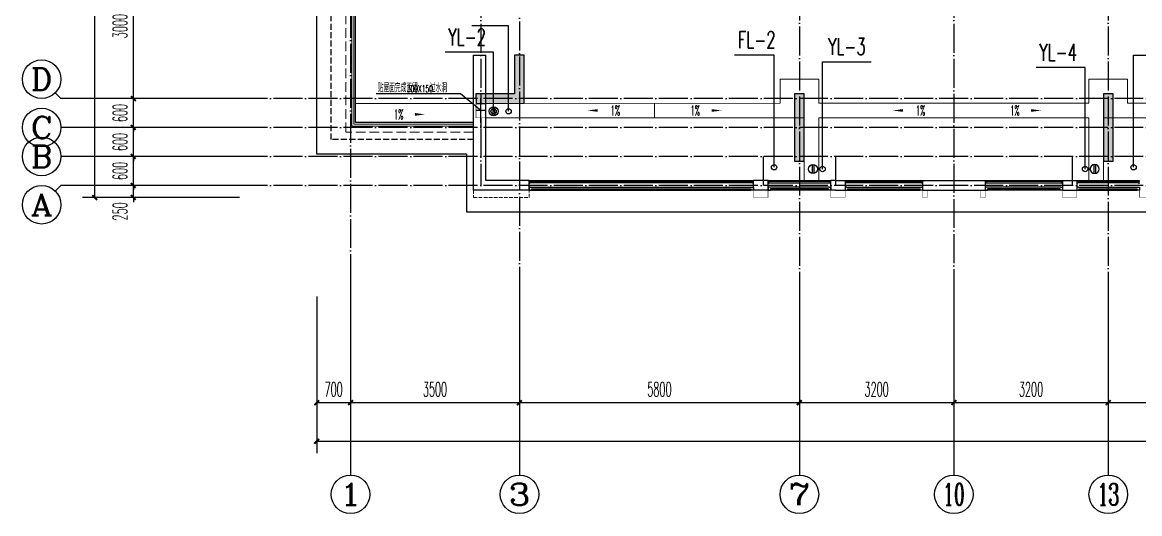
# Model space of a CAD drawing. Extents: x 27938 to 1507990, y 110129 to 923079.
# Drawn here: x 998782 to 1021932, y 279815 to 289993 of the extents above; entities that cross this region are included whole.
import ezdxf
from ezdxf.enums import TextEntityAlignment as Align

# ---------------------------------------------------------------- set-up
doc = ezdxf.new("R2010")
doc.units = 0
doc.header["$LTSCALE"] = 1000
doc.header["$MEASUREMENT"] = 0
for name, pattern in [('#P_--_20B1_001_t3$0$DASH', [0.35, 0.25, -0.1]), ('__DASH', [0.35, 0.25, -0.1]), ('DASH', [0.35, 0.25, -0.1]), ('DOTE', [2.42, 2, -0.2, 0.02, -0.2])]:
    doc.linetypes.add(name, pattern=pattern)
for name, color, linetype in [('3-栏杆1', 135, 'Continuous'), ('AXIS', 3, 'Continuous'), ('AXIS_TEXT', 7, 'Continuous'), ('COLUMN', 9, 'Continuous'), ('DIM_LEAD', 3, 'Continuous'), ('DIM_废水', 31, 'Continuous'), ('DIM_雨水', 4, 'Continuous'), ('DOTE', 1, 'Continuous'), ('EQUIP_雨水斗', 7, 'Continuous'), ('PIPE-雨水', 4, 'TG_Y'), ('PUB_HATCH', 8, 'Continuous'), ('ROOF', 4, 'Continuous'), ('S-COLU-LINE1', 6, 'Continuous'), ('VPIPE-废水', 31, 'Continuous'), ('VPIPE-雨水', 4, 'Y'), ('WALL', 9, 'Continuous'), ('机电标识类', 1, 'Continuous'), ('污水', 3, 'Continuous'), ('看线', 251, 'Continuous'), ('铝合金', 144, 'Continuous')]:
    doc.layers.add(name, color=color, linetype=linetype)
for name, color, linetype, lineweight in [('平面-排水沟', 86, 'Continuous', 15), ('平面-栏杆', 135, 'Continuous', 15), ('平面-看线', 45, 'Continuous', 15)]:
    doc.layers.add(name, color=color, linetype=linetype, lineweight=lineweight)
doc.styles.add('_TCH_AXIS', font='COMPLEX', dxfattribs={"bigfont": 'GBCBIG'})
doc.styles.add('_TCH_DIM', font='SIMPLEX.shx', dxfattribs={"width": 0.7, "bigfont": 'GBCBIG.shx'})
doc.styles.add('_TCH_DIM_T3', font='SIMPLEX.shx', dxfattribs={"width": 0.494118, "bigfont": 'GBCBIG.shx'})
doc.styles.add('_TWT_SERIAL', font='SIMPLEX', dxfattribs={"width": 0.8, "height": 3.5, "bigfont": 'HZTXT'})
doc.styles.add('COMPLEX', font='COMPLEX')
doc.styles.get("Standard").update_dxf_attribs({"font": 'gbenor.shx', "bigfont": 'gbcbig.shx'})
doc.styles.add('TG_LINETYPE', font='SIMPLEX', dxfattribs={"width": 0.8, "height": 3, "bigfont": 'HZTXT'})
doc.linetypes.add('TG_Y', pattern='A,2,-0.229,["Y",TG_LINETYPE,S=0.1,R=0,X=-0.229,Y=-0.15],0', length=2.229)
doc.linetypes.add('Y', pattern='A,3,-0.2,["Y",Standard,S=0.25,R=0,X=-0.1,Y=-0.115],-0.2', length=3.4)
doc.dimstyles.new('_TCH_ARCH&&100', dxfattribs={"dimtxt": 297.5, "dimasz": 100, "dimexe": 250, "dimexo": 300, "dimgap": 126.25, "dimtad": 1, "dimdec": 0, "dimzin": 0, "dimdsep": 46, "dimtxsty": '_TCH_DIM_T3', "dimblk": 'ARCHTICK', "dimcen": 0.09, "dimclrt": 4, "dimazin": 2, "dimtfac": 1, "dimtdec": 0, "dimtix": 1, "dimtmove": 2, "dimatfit": 3, "dimfxl": 100, "dimtolj": 1, "dimtzin": 0, "dimarcsym": 0})

# ---------------------------------------------------------------- blocks, each defined once
blk = doc.blocks.new('GDGDGDSDA')
at = {"layer": 'DOTE', "color": 0, "linetype": 'DOTE', "ltscale": 0.3}
for p, q in [((419335, 376108), (419335, 359558)), ((428635, 370658), (428635, 359558)), ((435035, 370658), (435035, 359558)), ((422835, 367858), (422835, 359558)), ((431835, 366358), (431835, 359558)), ((471335, 363358), (417335, 363358)), ((422035, 363358), (422035, 362758)), ((471335, 362758), (417335, 362758)), ((471335, 362158), (417335, 362158)), ((427885, 362158), (427885, 361558)), ((429385, 362158), (429385, 361558)), ((434285, 362158), (434285, 361558)), ((471335, 361558), (417335, 361558))]:
    blk.add_line(p, q, dxfattribs=at)
blk = doc.blocks.new('GDGDGDGRGD')
at = {"linetype": '__DASH', "ltscale": 0.1}
blk.add_wipeout([(428917, 296115), (428717, 296115), (428717, 295815), (428917, 295815)], dxfattribs=at).dxf.layer = '污水'
at = {"layer": '机电标识类', "color": 250, "linetype": 'DASH', "ltscale": 400}
for p, q in [((428817, 295715), (428817, 296215)), ((428917, 295965), (428717, 295965))]:
    blk.add_line(p, q, dxfattribs=at)
at = {"layer": '污水', "linetype": '__DASH', "ltscale": 0.1, "const_width": 10}
blk.add_lwpolyline([(428917, 296115), (428717, 296115), (428717, 295815), (428917, 295815)], close=True, dxfattribs=at)
blk = doc.blocks.new('FGSDFHGFDADW')
at = {"layer": 'PUB_HATCH'}
for points in [[(539317, 288316), (539316, 289315), (539116, 289315), (539116, 288515), (538316, 288515), (538317, 288315)], [(544917, 287115), (545117, 287115), (545117, 288515), (544917, 288515)], [(551317, 287115), (551517, 287115), (551517, 288515), (551317, 288515)]]:
    blk.add_hatch(color=256, dxfattribs=at).paths.add_polyline_path(points)
at = {"layer": 'COLUMN', "color": 6}
for p, q in [((545117, 288515), (544917, 288515)), ((544917, 288515), (544917, 287115)), ((545117, 287115), (545117, 288515)), ((551517, 288515), (551317, 288515)), ((551317, 288515), (551317, 287115)), ((551517, 287115), (551517, 288515)), ((544917, 287115), (545117, 287115)), ((551317, 287115), (551517, 287115))]:
    blk.add_line(p, q, dxfattribs=at)
at = {"layer": 'S-COLU-LINE1'}
for p, q in [((539316, 289315), (539116, 289315)), ((539116, 289315), (539116, 288515)), ((539317, 288316), (539316, 289315)), ((539116, 288515), (538316, 288515)), ((538316, 288515), (538317, 288315)), ((538317, 288315), (539317, 288316))]:
    blk.add_line(p, q, dxfattribs=at)
blk = doc.blocks.new('_ArchTick')
at = {"color": 0, "linetype": 'ByBlock', "const_width": 0.4}
blk.add_lwpolyline([(-0.5, -0.5), (0.5, 0.5)], dxfattribs=at)
blk = doc.blocks.new('*D648')
at = {"layer": 'AXIS', "color": 0, "lineweight": -2}
for p, q in [((1003282, 286615), (1000832, 286615)), ((1001082, 286615), (1001082, 286715)), ((1001082, 286365), (1001082, 286615)), ((1003282, 286365), (1000832, 286365)), ((1001082, 286365), (1001082, 286265))]:
    blk.add_line(p, q, dxfattribs=at)
at = {"layer": 'Defpoints', "color": 0}
for p in [(1001082, 286615), (1003582, 286615), (1003582, 286365)]:
    blk.add_point(p, dxfattribs=at)
at = {"layer": 'AXIS', "color": 0, "lineweight": -2, "xscale": 100, "yscale": 100, "zscale": 100}
for p, rotation in [((1001082, 286615), 270), ((1001082, 286365), 90)]:
    blk.add_blockref('_ArchTick', p, dxfattribs=dict(at, rotation=rotation))
at = {"layer": 'AXIS', "color": 4, "insert": (1000807, 286076), "char_height": 297.5, "attachment_point": 5, "rotation": 90, "style": '_TCH_DIM_T3'}
blk.add_mtext('\\A1;250', dxfattribs=at)
blk = doc.blocks.new('*D649')
at = {"layer": 'AXIS', "color": 0, "lineweight": -2}
for p, q in [((1001082, 287215), (1001082, 287315)), ((1003282, 287215), (1000832, 287215)), ((1001082, 286615), (1001082, 287215)), ((1003282, 286615), (1000832, 286615)), ((1001082, 286615), (1001082, 286515))]:
    blk.add_line(p, q, dxfattribs=at)
at = {"layer": 'Defpoints', "color": 0}
for p in [(1001082, 287215), (1003582, 287215), (1003582, 286615)]:
    blk.add_point(p, dxfattribs=at)
at = {"layer": 'AXIS', "color": 0, "lineweight": -2, "xscale": 100, "yscale": 100, "zscale": 100}
for p, rotation in [((1001082, 287215), 270), ((1001082, 286615), 90)]:
    blk.add_blockref('_ArchTick', p, dxfattribs=dict(at, rotation=rotation))
at = {"layer": 'AXIS', "color": 4, "insert": (1000807, 286915), "char_height": 297.5, "attachment_point": 5, "rotation": 90, "style": '_TCH_DIM_T3'}
blk.add_mtext('\\A1;600', dxfattribs=at)
blk = doc.blocks.new('*D650')
at = {"layer": 'AXIS', "color": 0, "lineweight": -2}
for p, q in [((1003282, 287815), (1000832, 287815)), ((1001082, 287815), (1001082, 287915)), ((1001082, 287215), (1001082, 287815)), ((1003282, 287215), (1000832, 287215)), ((1001082, 287215), (1001082, 287115))]:
    blk.add_line(p, q, dxfattribs=at)
at = {"layer": 'Defpoints', "color": 0}
for p in [(1001082, 287815), (1003582, 287815), (1003582, 287215)]:
    blk.add_point(p, dxfattribs=at)
at = {"layer": 'AXIS', "color": 0, "lineweight": -2, "xscale": 100, "yscale": 100, "zscale": 100}
for p, rotation in [((1001082, 287815), 270), ((1001082, 287215), 90)]:
    blk.add_blockref('_ArchTick', p, dxfattribs=dict(at, rotation=rotation))
at = {"layer": 'AXIS', "color": 4, "insert": (1000807, 287515), "char_height": 297.5, "attachment_point": 5, "rotation": 90, "style": '_TCH_DIM_T3'}
blk.add_mtext('\\A1;600', dxfattribs=at)
blk = doc.blocks.new('*D651')
at = {"layer": 'AXIS', "color": 0, "lineweight": -2}
for p, q in [((1001082, 288415), (1001082, 288515)), ((1003282, 288415), (1000832, 288415)), ((1001082, 287815), (1001082, 288415)), ((1003282, 287815), (1000832, 287815)), ((1001082, 287815), (1001082, 287715))]:
    blk.add_line(p, q, dxfattribs=at)
at = {"layer": 'Defpoints', "color": 0}
for p in [(1001082, 288415), (1003582, 288415), (1003582, 287815)]:
    blk.add_point(p, dxfattribs=at)
at = {"layer": 'AXIS', "color": 0, "lineweight": -2, "xscale": 100, "yscale": 100, "zscale": 100}
for p, rotation in [((1001082, 288415), 270), ((1001082, 287815), 90)]:
    blk.add_blockref('_ArchTick', p, dxfattribs=dict(at, rotation=rotation))
at = {"layer": 'AXIS', "color": 4, "insert": (1000807, 288115), "char_height": 297.5, "attachment_point": 5, "rotation": 90, "style": '_TCH_DIM_T3'}
blk.add_mtext('\\A1;600', dxfattribs=at)
blk = doc.blocks.new('*D652')
at = {"layer": 'AXIS', "color": 0, "lineweight": -2}
for p, q in [((1003282, 291415), (1000832, 291415)), ((1001082, 288415), (1001082, 291415)), ((1003282, 288415), (1000832, 288415))]:
    blk.add_line(p, q, dxfattribs=at)
at = {"layer": 'Defpoints', "color": 0}
for p in [(1001082, 291415), (1003582, 291415), (1003582, 288415)]:
    blk.add_point(p, dxfattribs=at)
at = {"layer": 'AXIS', "color": 0, "lineweight": -2, "xscale": 100, "yscale": 100, "zscale": 100}
for p, rotation in [((1001082, 291415), 90), ((1001082, 288415), 270)]:
    blk.add_blockref('_ArchTick', p, dxfattribs=dict(at, rotation=rotation))
at = {"layer": 'AXIS', "color": 4, "insert": (1000807, 289915), "char_height": 297.5, "attachment_point": 5, "rotation": 90, "style": '_TCH_DIM_T3'}
blk.add_mtext('\\A1;3000', dxfattribs=at)
blk = doc.blocks.new('*D661')
at = {"layer": 'AXIS', "color": 0, "lineweight": -2}
for p, q in [((1003282, 299265), (1000032, 299265)), ((1000282, 286365), (1000282, 299265)), ((1003282, 286365), (1000032, 286365))]:
    blk.add_line(p, q, dxfattribs=at)
at = {"layer": 'Defpoints', "color": 0}
for p in [(1000282, 299265), (1003582, 299265), (1003582, 286365)]:
    blk.add_point(p, dxfattribs=at)
at = {"layer": 'AXIS', "color": 0, "lineweight": -2, "xscale": 100, "yscale": 100, "zscale": 100}
for p, rotation in [((1000282, 299265), 90), ((1000282, 286365), 270)]:
    blk.add_blockref('_ArchTick', p, dxfattribs=dict(at, rotation=rotation))
at = {"layer": 'AXIS', "color": 4, "insert": (1000007, 292815), "char_height": 297.5, "attachment_point": 5, "rotation": 90, "style": '_TCH_DIM_T3'}
blk.add_mtext('\\A1;12900', dxfattribs=at)
blk = doc.blocks.new('*D687')
at = {"layer": 'AXIS', "color": 0, "lineweight": -2}
for p, q in [((1004882, 284315), (1004882, 281865)), ((1005582, 284315), (1005582, 281865)), ((1004882, 282115), (1005582, 282115))]:
    blk.add_line(p, q, dxfattribs=at)
at = {"layer": 'Defpoints', "color": 0}
for p in [(1004882, 284615), (1005582, 284615), (1005582, 282115)]:
    blk.add_point(p, dxfattribs=at)
at = {"layer": 'AXIS', "color": 0, "lineweight": -2, "xscale": 100, "yscale": 100, "zscale": 100, "rotation": 180}
blk.add_blockref('_ArchTick', (1004882, 282115), dxfattribs=at)
at = {"layer": 'AXIS', "color": 0, "lineweight": -2, "xscale": 100, "yscale": 100, "zscale": 100}
blk.add_blockref('_ArchTick', (1005582, 282115), dxfattribs=at)
at = {"layer": 'AXIS', "color": 4, "insert": (1005232, 282390), "char_height": 297.5, "attachment_point": 5, "style": '_TCH_DIM_T3'}
blk.add_mtext('\\A1;700', dxfattribs=at)
blk = doc.blocks.new('*D688')
at = {"layer": 'AXIS', "color": 0, "lineweight": -2}
for p, q in [((1005582, 284315), (1005582, 281865)), ((1009082, 284315), (1009082, 281865)), ((1005582, 282115), (1009082, 282115))]:
    blk.add_line(p, q, dxfattribs=at)
at = {"layer": 'Defpoints', "color": 0}
for p in [(1005582, 284615), (1009082, 284615), (1009082, 282115)]:
    blk.add_point(p, dxfattribs=at)
at = {"layer": 'AXIS', "color": 0, "lineweight": -2, "xscale": 100, "yscale": 100, "zscale": 100, "rotation": 180}
blk.add_blockref('_ArchTick', (1005582, 282115), dxfattribs=at)
at = {"layer": 'AXIS', "color": 0, "lineweight": -2, "xscale": 100, "yscale": 100, "zscale": 100}
blk.add_blockref('_ArchTick', (1009082, 282115), dxfattribs=at)
at = {"layer": 'AXIS', "color": 4, "insert": (1007332, 282390), "char_height": 297.5, "attachment_point": 5, "style": '_TCH_DIM_T3'}
blk.add_mtext('\\A1;3500', dxfattribs=at)
blk = doc.blocks.new('*D689')
at = {"layer": 'AXIS', "color": 0, "lineweight": -2}
for p, q in [((1009082, 284315), (1009082, 281865)), ((1014882, 284315), (1014882, 281865)), ((1009082, 282115), (1014882, 282115))]:
    blk.add_line(p, q, dxfattribs=at)
at = {"layer": 'Defpoints', "color": 0}
for p in [(1009082, 284615), (1014882, 284615), (1014882, 282115)]:
    blk.add_point(p, dxfattribs=at)
at = {"layer": 'AXIS', "color": 0, "lineweight": -2, "xscale": 100, "yscale": 100, "zscale": 100, "rotation": 180}
blk.add_blockref('_ArchTick', (1009082, 282115), dxfattribs=at)
at = {"layer": 'AXIS', "color": 0, "lineweight": -2, "xscale": 100, "yscale": 100, "zscale": 100}
blk.add_blockref('_ArchTick', (1014882, 282115), dxfattribs=at)
at = {"layer": 'AXIS', "color": 4, "insert": (1011982, 282390), "char_height": 297.5, "attachment_point": 5, "style": '_TCH_DIM_T3'}
blk.add_mtext('\\A1;5800', dxfattribs=at)
blk = doc.blocks.new('*D690')
at = {"layer": 'AXIS', "color": 0, "lineweight": -2}
for p, q in [((1014882, 284315), (1014882, 281865)), ((1018082, 284315), (1018082, 281865)), ((1014882, 282115), (1018082, 282115))]:
    blk.add_line(p, q, dxfattribs=at)
at = {"layer": 'Defpoints', "color": 0}
for p in [(1014882, 284615), (1018082, 284615), (1018082, 282115)]:
    blk.add_point(p, dxfattribs=at)
at = {"layer": 'AXIS', "color": 0, "lineweight": -2, "xscale": 100, "yscale": 100, "zscale": 100, "rotation": 180}
blk.add_blockref('_ArchTick', (1014882, 282115), dxfattribs=at)
at = {"layer": 'AXIS', "color": 0, "lineweight": -2, "xscale": 100, "yscale": 100, "zscale": 100}
blk.add_blockref('_ArchTick', (1018082, 282115), dxfattribs=at)
at = {"layer": 'AXIS', "color": 4, "insert": (1016482, 282390), "char_height": 297.5, "attachment_point": 5, "style": '_TCH_DIM_T3'}
blk.add_mtext('\\A1;3200', dxfattribs=at)
blk = doc.blocks.new('*D691')
at = {"layer": 'AXIS', "color": 0, "lineweight": -2}
for p, q in [((1018082, 284315), (1018082, 281865)), ((1021282, 284315), (1021282, 281865)), ((1018082, 282115), (1021282, 282115))]:
    blk.add_line(p, q, dxfattribs=at)
at = {"layer": 'Defpoints', "color": 0}
for p in [(1018082, 284615), (1021282, 284615), (1021282, 282115)]:
    blk.add_point(p, dxfattribs=at)
at = {"layer": 'AXIS', "color": 0, "lineweight": -2, "xscale": 100, "yscale": 100, "zscale": 100, "rotation": 180}
blk.add_blockref('_ArchTick', (1018082, 282115), dxfattribs=at)
at = {"layer": 'AXIS', "color": 0, "lineweight": -2, "xscale": 100, "yscale": 100, "zscale": 100}
blk.add_blockref('_ArchTick', (1021282, 282115), dxfattribs=at)
at = {"layer": 'AXIS', "color": 4, "insert": (1019682, 282390), "char_height": 297.5, "attachment_point": 5, "style": '_TCH_DIM_T3'}
blk.add_mtext('\\A1;3200', dxfattribs=at)
blk = doc.blocks.new('*D692')
at = {"layer": 'AXIS', "color": 0, "lineweight": -2}
for p, q in [((1021282, 284315), (1021282, 281865)), ((1027082, 284315), (1027082, 281865)), ((1021282, 282115), (1027082, 282115))]:
    blk.add_line(p, q, dxfattribs=at)
at = {"layer": 'Defpoints', "color": 0}
for p in [(1021282, 284615), (1027082, 284615), (1027082, 282115)]:
    blk.add_point(p, dxfattribs=at)
at = {"layer": 'AXIS', "color": 0, "lineweight": -2, "xscale": 100, "yscale": 100, "zscale": 100, "rotation": 180}
blk.add_blockref('_ArchTick', (1021282, 282115), dxfattribs=at)
at = {"layer": 'AXIS', "color": 0, "lineweight": -2, "xscale": 100, "yscale": 100, "zscale": 100}
blk.add_blockref('_ArchTick', (1027082, 282115), dxfattribs=at)
at = {"layer": 'AXIS', "color": 4, "insert": (1024182, 282390), "char_height": 297.5, "attachment_point": 5, "style": '_TCH_DIM_T3'}
blk.add_mtext('\\A1;5800', dxfattribs=at)
blk = doc.blocks.new('*D694')
at = {"layer": 'AXIS', "color": 0, "lineweight": -2}
for p, q in [((1004882, 284315), (1004882, 281065)), ((1056282, 284315), (1056282, 281065)), ((1004882, 281315), (1056282, 281315))]:
    blk.add_line(p, q, dxfattribs=at)
at = {"layer": 'Defpoints', "color": 0}
for p in [(1004882, 284615), (1056282, 284615), (1056282, 281315)]:
    blk.add_point(p, dxfattribs=at)
at = {"layer": 'AXIS', "color": 0, "lineweight": -2, "xscale": 100, "yscale": 100, "zscale": 100, "rotation": 180}
blk.add_blockref('_ArchTick', (1004882, 281315), dxfattribs=at)
at = {"layer": 'AXIS', "color": 0, "lineweight": -2, "xscale": 100, "yscale": 100, "zscale": 100}
blk.add_blockref('_ArchTick', (1056282, 281315), dxfattribs=at)
at = {"layer": 'AXIS', "color": 4, "insert": (1030582, 281590), "char_height": 297.5, "attachment_point": 5, "style": '_TCH_DIM_T3'}
blk.add_mtext('\\A1;51400', dxfattribs=at)
blk = doc.blocks.new('_AXISO')
blk.add_circle((0, 0), 0.5)
at = {"layer": 'AXIS_TEXT', "style": 'COMPLEX', "width": 1.041667}
blk.add_attdef('A', text='', height=0.56, dxfattribs=at).set_placement((-0.25, -0.28), (0.25, -0.28), align=Align.FIT)
blk = doc.blocks.new('$TwtSys$00000139')
at = {"color": 7}
for p, q in [((-19, 92, 0), (-19, -92, 0)), ((19, 92, 0), (19, -92, 0))]:
    blk.add_line(p, q, dxfattribs=at)
blk.add_circle((0, 0, 0), 93.8)
blk = doc.blocks.new('A$C2D7A3E2F')
at = {"layer": '平面-排水沟', "color": 8}
blk.add_line((12500, 1700), (12500, 1400), dxfattribs=at)
for points in [[(11642, 1552, 0, 0, 0), (11235, 1552, 0, 56, 0), (11445, 1552, 0, 0, 0)], [(13904, 1552, 0, 0, 0), (14312, 1552, 0, 56, 0), (14102, 1552, 0, 0, 0)]]:
    blk.add_lwpolyline(points, format="xyseb", dxfattribs=at)
for points in [[(15300, 1400), (15300, 100)], [(15600, 500), (15600, 100)]]:
    blk.add_lwpolyline(points, dxfattribs=at)
at = {"layer": '平面-排水沟', "color": 7, "style": '_TCH_DIM', "width": 0.494118}
for p in [(11713, 1448), (13667, 1448)]:
    blk.add_text('1%', height=208.2, rotation=360, dxfattribs=at).set_placement(p)

msp = doc.modelspace()

# ---------------------------------------------------------------- linework, layer by layer
at = {"color": 8, "const_width": 8}
for points in [[(1013932.2, 286515.4), (1013932.2, 286365.4), (1014232.2, 286365.4), (1014232.2, 286515.4)], [(1015532.2, 286515.4), (1015532.2, 286365.4), (1015832.2, 286365.4), (1015832.2, 286515.4)], [(1017432.2, 286515.4), (1017432.2, 286365.4), (1017532.2, 286365.4), (1017532.2, 286515.4)], [(1018732.2, 286515.4), (1018732.2, 286365.4), (1018632.2, 286365.4), (1018632.2, 286515.4)], [(1020632.2, 286515.4), (1020632.2, 286365.4), (1020332.2, 286365.4), (1020332.2, 286515.4)], [(1022232.2, 286515.4), (1022232.2, 286365.4), (1021932.2, 286365.4), (1021932.2, 286515.4)]]:
    msp.add_lwpolyline(points, dxfattribs=at)
at = {"layer": '3-栏杆1', "color": 8}
for p, q in [((1009302.5, 286697.6), (1009282.2, 286715.4)), ((1009282.2, 286715.4), (1009302.5, 286697.6)), ((1009302.5, 286668.3), (1009282.2, 286648.4)), ((1009282.2, 286648.4), (1009302.5, 286668.3)), ((1009302.5, 286697.5), (1013912, 286697.6)), ((1009302.5, 286697.6), (1009302.5, 286668.3)), ((1013912, 286668.3), (1009302.5, 286668.2)), ((1013912, 286697.6), (1013932.2, 286715.4)), ((1013932.2, 286715.4), (1013912, 286697.6)), ((1013912, 286697.6), (1013912, 286668.3)), ((1013932.2, 286648.4), (1013912, 286668.3)), ((1014232.2, 286715.4), (1014252.5, 286697.6)), ((1014232.2, 286648.4), (1014252.5, 286668.3)), ((1015512, 286697.5), (1014252.5, 286697.6)), ((1014252.5, 286697.6), (1014252.5, 286668.3)), ((1014252.5, 286668.3), (1015512, 286668.2)), ((1015512, 286697.6), (1015532.2, 286715.4)), ((1015532.2, 286715.4), (1015512, 286697.6)), ((1015512, 286697.6), (1015512, 286668.3)), ((1015512, 286668.3), (1015532.2, 286648.4)), ((1015532.2, 286648.4), (1015512, 286668.3)), ((1015852.5, 286697.6), (1015832.2, 286715.4)), ((1015832.2, 286715.4), (1015852.5, 286697.6)), ((1015852.5, 286668.3), (1015832.2, 286648.4)), ((1015832.2, 286648.4), (1015852.5, 286668.3)), ((1015852.5, 286697.5), (1017412, 286697.6)), ((1015852.5, 286697.6), (1015852.5, 286668.3)), ((1017412, 286668.3), (1015852.5, 286668.2)), ((1017412, 286697.6), (1017432.2, 286715.4)), ((1017432.2, 286715.4), (1017412, 286697.6)), ((1017412, 286697.6), (1017412, 286668.3)), ((1017432.2, 286648.4), (1017412, 286668.3)), ((1018752.5, 286697.6), (1018732.2, 286715.4)), ((1018732.2, 286715.4), (1018752.5, 286697.6)), ((1018732.2, 286648.4), (1018752.5, 286668.3)), ((1020312, 286697.5), (1018752.5, 286697.6)), ((1018752.5, 286697.6), (1018752.5, 286668.3)), ((1018752.5, 286668.3), (1020312, 286668.2)), ((1020312, 286697.6), (1020332.2, 286715.4)), ((1020332.2, 286715.4), (1020312, 286697.6)), ((1020312, 286697.6), (1020312, 286668.3)), ((1020312, 286668.3), (1020332.2, 286648.4)), ((1020332.2, 286648.4), (1020312, 286668.3)), ((1020652.5, 286697.6), (1020632.2, 286715.4)), ((1020632.2, 286715.4), (1020652.5, 286697.6)), ((1020652.5, 286668.3), (1020632.2, 286648.4)), ((1020632.2, 286648.4), (1020652.5, 286668.3)), ((1020652.5, 286697.5), (1021912, 286697.6)), ((1020652.5, 286697.6), (1020652.5, 286668.3)), ((1021912, 286668.3), (1020652.5, 286668.2)), ((1021932.2, 286715.4), (1021912, 286697.6)), ((1021912, 286697.6), (1021912, 286668.3)), ((1021932.2, 286648.4), (1021912, 286668.3))]:
    msp.add_line(p, q, dxfattribs=at)
at = {"layer": 'AXIS', "color": 8}
for p, q in [((999465.1, 288532.5), (999582.2, 288415.4)), ((1003582.2, 288415.4), (999582.2, 288415.4)), ((1003582.2, 287815.4), (999582.2, 287815.4)), ((1003582.2, 287215.4), (999582.2, 287215.4)), ((999465.1, 286498.2), (999582.2, 286615.4)), ((1003582.2, 286615.4), (999582.2, 286615.4)), ((1005582.2, 284615.4), (1005582.2, 280615.4)), ((1009082.2, 284615.4), (1009082.2, 280615.4)), ((1014882.2, 284615.3), (1014882.2, 280615.3)), ((1018082.2, 284615.3), (1018082.2, 280615.3)), ((1021282.3, 284615.4), (1021282.3, 280615.4))]:
    msp.add_line(p, q, dxfattribs=at)
at = {"layer": 'DIM_LEAD', "color": 8}
msp.add_line((1007858.2, 288510.9), (1006112.7, 288510.9), dxfattribs=at)
at = {"layer": 'DIM_废水'}
for p, q in [((1008857.2, 289922.9), (1008097.3, 289922.9)), ((1008857.2, 288150.4), (1008857.2, 289922.9)), ((1014357.2, 289316.2), (1013540.5, 289316.2)), ((1014357.2, 286990.4), (1014357.2, 289316.2)), ((1021807.2, 286990.4), (1021807.2, 289316.2)), ((1021807.2, 289316.2), (1022795, 289316.2))]:
    msp.add_line(p, q, dxfattribs=at)
at = {"layer": 'DIM_雨水'}
for p, q in [((1008547.2, 289372.9), (1007540.3, 289372.9)), ((1008547.2, 288150.4), (1008547.2, 289372.9)), ((1015362.9, 286954.5), (1015362.9, 289177.7)), ((1015362.9, 289177.7), (1016369.8, 289177.7)), ((1020801.6, 289055.7), (1019785.1, 289055.7)), ((1020801.6, 286954.5), (1020801.6, 289055.7))]:
    msp.add_line(p, q, dxfattribs=at)
at = {"layer": 'DOTE', "color": 169, "linetype": 'DOTE', "ltscale": 0.3}
msp.add_line((1008282.2, 291415.4), (1008282.2, 286615.4), dxfattribs=at)
at = {"layer": 'PIPE-雨水', "const_width": 55}
for points in [[(1015256.6, 286954.5), (1015307.9, 286954.5)], [(1020907.9, 286954.5), (1020856.6, 286954.5)]]:
    msp.add_lwpolyline(points, dxfattribs=at)
at = {"layer": 'ROOF', "color": 8, "ltscale": 0.8}
for points in [[(1007982.3, 287265.4), (1004882.2, 287265.4), (1004882.2, 296265.4), (1006832.2, 296265.4), (1006832.2, 297265.4), (1013682.2, 297265.4)], [(1008132.2, 287915.4), (1005682.2, 287915.4), (1005682.2, 295615.4), (1007482.2, 295615.4), (1007482.2, 296615.4), (1013682.2, 296615.4)]]:
    msp.add_lwpolyline(points, dxfattribs=at)
at = {"layer": 'VPIPE-废水'}
for centre in [(1008857.2, 288150.4), (1014357.2, 286990.4), (1021807.2, 286990.4)]:
    msp.add_circle(centre, 55, dxfattribs=at)
at = {"layer": 'VPIPE-雨水'}
for centre in [(1015362.9, 286954.5), (1020801.6, 286954.5)]:
    msp.add_circle(centre, 55, dxfattribs=at)
at = {"layer": 'WALL', "color": 8}
for p, q in [((1008132.2, 289315.4), (1008382.2, 289315.4)), ((1008132.2, 286715.4), (1008132.2, 286715.4)), ((1008132.2, 286515.4), (1008132.2, 286715.4)), ((1009282.2, 286715.4), (1008382.2, 286715.4)), ((1009282.2, 286515.4), (1009282.2, 286715.4)), ((1014232.2, 286715.4), (1013932.2, 286715.4)), ((1013932.2, 286515.4), (1013932.2, 286715.4)), ((1014232.2, 286515.4), (1014232.2, 286715.4)), ((1015632.3, 286715.4), (1015532.2, 286715.4)), ((1015532.2, 286515.4), (1015532.2, 286715.4)), ((1015632.2, 286715.4), (1015832.2, 286715.4)), ((1015832.2, 286715.4), (1015832.2, 286515.4)), ((1017432.2, 286715.4), (1018732.2, 286715.4)), ((1017432.2, 286715.4), (1017432.2, 286515.4)), ((1018732.2, 286715.4), (1018732.2, 286515.4)), ((1020332.2, 286715.4), (1020632.2, 286715.4)), ((1020332.2, 286715.4), (1020332.2, 286515.4)), ((1020632.2, 286715.4), (1020632.2, 286515.4)), ((1008282.2, 286515.4), (1008132.2, 286515.4)), ((1009282.2, 286515.4), (1008282.2, 286515.4)), ((1014232.2, 286515.4), (1013932.2, 286515.4)), ((1015632.3, 286515.4), (1015532.2, 286515.4)), ((1015632.2, 286515.4), (1015832.2, 286515.4)), ((1017432.2, 286515.4), (1018732.2, 286515.4)), ((1020332.2, 286515.4), (1020632.2, 286515.4))]:
    msp.add_line(p, q, dxfattribs=at)
at = {"layer": '平面-排水沟', "color": 8}
for p, q in [((1011882.3, 288015.1), (1011882.3, 288315.1)), ((1015282.3, 288315.4), (1020882.2, 288315.4)), ((1021682.2, 288315.4), (1030582.2, 288315.5)), ((1014982.3, 288015.4), (1014982.3, 286715.4)), ((1015282.3, 288015.4), (1020882.2, 288015.5)), ((1021182.2, 288015.5), (1030581.9, 288015.5))]:
    msp.add_line(p, q, dxfattribs=at)
for points in [[(1015282.3, 288315.4), (1015282.3, 288815.4), (1014482.3, 288815.4), (1014482.3, 288315.4)], [(1021682.2, 288315.4), (1021682.2, 288815.4), (1020882.2, 288815.4), (1020882.2, 288315.4)], [(1015282.3, 286715.4), (1015282.3, 288015.4)]]:
    msp.add_lwpolyline(points, dxfattribs=at)
for points in [[(1006719.1, 288086.4, 0, 0, 0), (1007126.9, 288086.4, 0, 56, 0), (1006916.9, 288086.4, 0, 0, 0)], [(1010900.8, 288167.2, 0, 0, 0), (1010493, 288167.2, 0, 56, 0), (1010703, 288167.2, 0, 0, 0)], [(1012863.8, 288167.2, 0, 0, 0), (1013271.6, 288167.2, 0, 56, 0), (1013061.6, 288167.2, 0, 0, 0)]]:
    msp.add_lwpolyline(points, format="xyseb", dxfattribs=at)
at = {"layer": '平面-栏杆', "color": 8}
for points in [[(1008132.2, 287845.4), (1005612.2, 287845.4), (1005612.2, 295685.4), (1007412.2, 295685.4), (1007412.2, 296685.4), (1013682.2, 296685.4)], [(1008132.2, 287885.4), (1005652.2, 287885.4), (1005652.2, 295645.4), (1007452.2, 295645.4), (1007452.2, 296645.4), (1013682.2, 296645.4)]]:
    msp.add_lwpolyline(points, dxfattribs=at)
at = {"layer": '平面-看线', "color": 8}
for p, q in [((1013932.2, 286715.4), (1009282.2, 286715.4)), ((1015532.2, 286715.4), (1014232.2, 286715.4)), ((1015832.2, 286715.4), (1017432.2, 286715.4)), ((1020332.2, 286715.4), (1018732.2, 286715.4)), ((1020632.2, 286715.4), (1021932.2, 286715.4))]:
    msp.add_line(p, q, dxfattribs=at)
at = {"layer": '平面-看线', "color": 8, "linetype": 'DASH', "ltscale": 0.8}
msp.add_lwpolyline([(1008132.2, 287715.4), (1005482.2, 287715.4), (1005482.2, 295815.4), (1007282.2, 295815.4), (1007282.2, 296815.4), (1013682.2, 296815.4)], dxfattribs=at)
at = {"layer": '平面-看线', "color": 8, "linetype": 'DASH', "ltscale": 0.3}
msp.add_lwpolyline([(1008132.2, 286515.4), (1008132.2, 286365.4), (1009282.2, 286365.4), (1009282.2, 286515.4)], dxfattribs=at)
at = {"layer": '看线', "color": 8, "linetype": '#P_--_20B1_001_t3$0$DASH', "ltscale": 0.5}
msp.add_lwpolyline([(1008132.2, 287565.4), (1005182.2, 287565.4), (1005182.2, 295965.4), (1007132.2, 295965.4), (1007132.2, 296965.4), (1013682.2, 296965.4)], dxfattribs=at)
at = {"layer": '看线', "color": 8}
msp.add_lwpolyline([(1007982.3, 287265.4), (1007982.3, 286065.4), (1028182.2, 286065.4), (1028182.2, 287565.4), (1030582.2, 287565.4)], dxfattribs=at)
at = {"layer": '铝合金', "color": 8}
for points in [[(1009312.2, 286575.4), (1009282.2, 286575.4), (1009282.2, 286515.4), (1009332.2, 286515.4), (1009332.2, 286545.4)], [(1009282.2, 286545.4), (1009282.2, 286515.4), (1009332.2, 286515.4), (1009332.2, 286525.4), (1009332.2, 286525.4), (1009332.2, 286545.4)], [(1009312.2, 286575.4), (1013902.2, 286575.4)], [(1009332.2, 286545.4), (1013882.2, 286545.4)], [(1009332.2, 286515.4), (1013882.2, 286515.4)], [(1013902.2, 286575.4), (1013932.2, 286575.4), (1013932.2, 286515.4), (1013882.2, 286515.3), (1013882.2, 286545.3)], [(1013932.2, 286545.4), (1013932.2, 286515.4), (1013882.2, 286515.3), (1013882.2, 286525.3), (1013882.2, 286525.3), (1013882.2, 286545.4)], [(1014262.3, 286575.4), (1014232.3, 286575.4), (1014232.2, 286515.4), (1014282.2, 286515.3), (1014282.3, 286545.3)], [(1014232.3, 286545.4), (1014232.2, 286515.4), (1014282.2, 286515.3), (1014282.2, 286525.3), (1014282.2, 286525.3), (1014282.3, 286545.4)], [(1015502.3, 286575.4), (1014262.3, 286575.4)], [(1015482.2, 286515.4), (1014282.2, 286515.4)], [(1015482.3, 286545.4), (1014282.3, 286545.4)], [(1015502.3, 286575.4), (1015532.3, 286575.4), (1015532.2, 286515.4), (1015482.2, 286515.4), (1015482.3, 286545.4)], [(1015532.3, 286545.4), (1015532.2, 286515.4), (1015482.2, 286515.4), (1015482.2, 286525.4), (1015482.2, 286525.4), (1015482.3, 286545.4)], [(1015862.2, 286575.4), (1015832.2, 286575.4), (1015832.2, 286515.4), (1015882.2, 286515.4), (1015882.2, 286545.4)], [(1015832.2, 286545.4), (1015832.2, 286515.4), (1015882.2, 286515.4), (1015882.2, 286525.4), (1015882.2, 286525.4), (1015882.2, 286545.4)], [(1015862.2, 286575.4), (1017402.2, 286575.4)], [(1015882.2, 286545.4), (1017382.2, 286545.4)], [(1015882.2, 286515.4), (1017382.2, 286515.4)], [(1017402.2, 286575.4), (1017432.2, 286575.4), (1017432.2, 286515.4), (1017382.2, 286515.3), (1017382.2, 286545.3)], [(1017432.2, 286545.4), (1017432.2, 286515.4), (1017382.2, 286515.3), (1017382.2, 286525.3), (1017382.2, 286525.3), (1017382.2, 286545.4)], [(1018762.3, 286575.4), (1018732.3, 286575.4), (1018732.2, 286515.4), (1018782.2, 286515.3), (1018782.3, 286545.3)], [(1018732.3, 286545.4), (1018732.2, 286515.4), (1018782.2, 286515.3), (1018782.2, 286525.3), (1018782.2, 286525.3), (1018782.3, 286545.4)], [(1020302.3, 286575.4), (1018762.3, 286575.4)], [(1020282.2, 286515.4), (1018782.2, 286515.4)], [(1020282.3, 286545.4), (1018782.3, 286545.4)], [(1020302.3, 286575.4), (1020332.3, 286575.4), (1020332.2, 286515.4), (1020282.2, 286515.4), (1020282.3, 286545.4)], [(1020332.3, 286545.4), (1020332.2, 286515.4), (1020282.2, 286515.4), (1020282.2, 286525.4), (1020282.2, 286525.4), (1020282.3, 286545.4)], [(1020662.2, 286575.4), (1020632.2, 286575.4), (1020632.2, 286515.4), (1020682.2, 286515.4), (1020682.2, 286545.4)], [(1020632.2, 286545.4), (1020632.2, 286515.4), (1020682.2, 286515.4), (1020682.2, 286525.4), (1020682.2, 286525.4), (1020682.2, 286545.4)], [(1020662.2, 286575.4), (1021902.2, 286575.4)], [(1020682.2, 286545.4), (1021882.2, 286545.4)], [(1020682.2, 286515.4), (1021882.2, 286515.4)], [(1021902.2, 286575.4), (1021932.2, 286575.4), (1021932.2, 286515.4), (1021882.2, 286515.3), (1021882.2, 286545.3)], [(1021932.2, 286545.4), (1021932.2, 286515.4), (1021882.2, 286515.3), (1021882.2, 286525.3), (1021882.2, 286525.3), (1021882.2, 286545.4)]]:
    msp.add_lwpolyline(points, dxfattribs=at)

# ---------------------------------------------------------------- block references
at = {"layer": 'AXIS', "color": 8}
ref = msp.add_blockref('_AXISO', (999182.2, 288815.4), dxfattribs=dict(at, xscale=800, yscale=800, zscale=800))
ref.add_attrib('A', 'D', dxfattribs={"layer": 'AXIS_TEXT', "color": 8, "ltscale": 0.5, "height": 452.5, "style": '_TCH_AXIS', "width": 1.235294}).set_placement((998956, 288589.1), (999408.5, 288589.1), align=Align.FIT)
ref = msp.add_blockref('_AXISO', (999182.2, 287815.4), dxfattribs=dict(at, xscale=800, yscale=800, zscale=800))
ref.add_attrib('A', 'C', dxfattribs={"layer": 'AXIS_TEXT', "color": 8, "ltscale": 0.5, "height": 452.5, "style": '_TCH_AXIS', "width": 1.4}).set_placement((998956, 287589.1), (999408.5, 287589.1), align=Align.FIT)
ref = msp.add_blockref('_AXISO', (999182.2, 287215.4), dxfattribs=dict(at, xscale=800, yscale=800, zscale=800))
ref.add_attrib('A', 'B', dxfattribs={"layer": 'AXIS_TEXT', "color": 8, "ltscale": 0.5, "height": 452.5, "style": '_TCH_AXIS', "width": 1.235294}).set_placement((998956, 286989.1), (999408.5, 286989.1), align=Align.FIT)
ref = msp.add_blockref('_AXISO', (999182.2, 286215.4), dxfattribs=dict(at, xscale=800, yscale=800, zscale=800))
ref.add_attrib('A', 'A', dxfattribs={"layer": 'AXIS_TEXT', "color": 8, "ltscale": 0.5, "height": 452.5, "style": '_TCH_AXIS', "width": 1.166667}).set_placement((998956, 285989.1), (999408.5, 285989.1), align=Align.FIT)
ref = msp.add_blockref('_AXISO', (1005582.2, 280215.4), dxfattribs=dict(at, xscale=800, yscale=800, zscale=800))
ref.add_attrib('A', '1', dxfattribs={"layer": 'AXIS_TEXT', "color": 8, "ltscale": 0.5, "height": 452.5, "style": '_TCH_AXIS', "width": 2.333333}).set_placement((1005356, 279989.1), (1005808.5, 279989.1), align=Align.FIT)
ref = msp.add_blockref('_AXISO', (1009082.2, 280215.4), dxfattribs=dict(at, xscale=800, yscale=800, zscale=800))
ref.add_attrib('A', '3', dxfattribs={"layer": 'AXIS_TEXT', "color": 8, "ltscale": 0.5, "height": 452.5, "style": '_TCH_AXIS', "width": 1.5}).set_placement((1008856, 279989.1), (1009308.5, 279989.1), align=Align.FIT)
ref = msp.add_blockref('_AXISO', (1014882.2, 280215.3), dxfattribs=dict(at, xscale=800, yscale=800, zscale=800))
ref.add_attrib('A', '7', dxfattribs={"layer": 'AXIS_TEXT', "color": 8, "ltscale": 0.5, "height": 452.5, "style": '_TCH_AXIS', "width": 1.5}).set_placement((1014655.9, 279989), (1015108.5, 279989), align=Align.FIT)
ref = msp.add_blockref('_AXISO', (1018082.2, 280215.3), dxfattribs=dict(at, xscale=800, yscale=800, zscale=800))
ref.add_attrib('A', '10', dxfattribs={"layer": 'AXIS_TEXT', "color": 8, "ltscale": 0.5, "height": 452.55, "style": '_TCH_AXIS', "width": 0.724138}).set_placement((1017856, 279989), (1018308.5, 279989), align=Align.FIT)
ref = msp.add_blockref('_AXISO', (1021282.3, 280215.4), dxfattribs=dict(at, xscale=800, yscale=800, zscale=800))
ref.add_attrib('A', '13', dxfattribs={"layer": 'AXIS_TEXT', "color": 8, "ltscale": 0.5, "height": 452.55, "style": '_TCH_AXIS', "width": 0.724138}).set_placement((1021056, 279989.2), (1021508.5, 279989.2), align=Align.FIT)
at = {"layer": 'DOTE', "color": 169}
msp.add_blockref('GDGDGDSDA', (586247.4, -74943), dxfattribs=at)
at = {"layer": 'EQUIP_雨水斗'}
msp.add_blockref('$TwtSys$00000139', (1015162.9, 286954.5), dxfattribs=at)
at = {"layer": 'EQUIP_雨水斗', "yscale": -1, "rotation": 179.9999999999714}
msp.add_blockref('$TwtSys$00000139', (1021001.6, 286954.5), dxfattribs=at)
at = {"layer": '平面-排水沟', "color": 8}
msp.add_blockref('A$C2D7A3E2F', (1005582.2, 286615.4), dxfattribs=at)

# ---------------------------------------------------------------- texts
at = {"layer": 'DIM_LEAD', "color": 7, "style": '_TCH_DIM'}
for s, height, width, p in [('贴屋面完成面留', 168.79, 0.7, (1006147.7, 288545.9)), ('300X150', 148.75, 0.494118, (1006749.8, 288545.9)), ('过水洞', 168.79, 0.7, (1007225.8, 288545.9))]:
    msp.add_text(s, height=height, dxfattribs=dict(at, width=width)).set_placement(p)
at = {"layer": 'DIM_废水', "color": 7, "style": '_TWT_SERIAL', "width": 0.64}
msp.add_text('FL-2', height=350, dxfattribs=at).set_placement((1013610.5, 289456.2))
at = {"layer": 'DIM_雨水', "color": 7, "style": '_TWT_SERIAL', "width": 0.64}
for s, p in [('YL-2', (1007610.3, 289512.9)), ('YL-3', (1015478.4, 289317.7)), ('YL-4', (1019855.1, 289195.7))]:
    msp.add_text(s, height=350, dxfattribs=at).set_placement(p)
at = {"layer": '平面-排水沟', "color": 7, "style": '_TCH_DIM', "width": 0.494118}
for p in [(1010970.8, 288063.1), (1012627.1, 288063.1), (1006482.4, 287982.3)]:
    msp.add_text('1%', height=208.25, dxfattribs=at).set_placement(p)

# ---------------------------------------------------------------- dimensions: what is measured, and where the dimension line sits
at = {"layer": 'AXIS', "color": 8}
for p1, p2, distance, picture, middle in [((1003582.2, 286365.4), (1003582.2, 299265.4), 3300, '*D661', (1000007.2, 292815.4)), ((1003582.2, 288415.4), (1003582.2, 291415.4), 2500, '*D652', (1000807.2, 289915.4)), ((1003582.2, 287815.4), (1003582.2, 288415.4), 2500, '*D651', (1000807.2, 288115.4)), ((1003582.2, 287215.4), (1003582.2, 287815.4), 2500, '*D650', (1000807.2, 287515.4)), ((1003582.2, 286615.4), (1003582.2, 287215.4), 2500, '*D649', (1000807.2, 286915.4)), ((1004882.2, 284615.4), (1005582.2, 284615.4), -2500, '*D687', (1005232.2, 282390.4)), ((1004882.2, 284615.4), (1056282.2, 284615.4), -3300, '*D694', (1030582.2, 281590.4)), ((1005582.2, 284615.4), (1009082.2, 284615.4), -2500, '*D688', (1007332.2, 282390.4)), ((1009082.2, 284615.4), (1014882.2, 284615.4), -2500, '*D689', (1011982.2, 282390.4)), ((1014882.2, 284615.4), (1018082.2, 284615.4), -2500, '*D690', (1016482.2, 282390.4)), ((1018082.2, 284615.4), (1021282.3, 284615.4), -2500, '*D691', (1019682.2, 282390.4)), ((1021282.3, 284615.4), (1027082.2, 284615.4), -2500, '*D692', (1024182.2, 282390.4))]:
    dim = msp.add_aligned_dim(p1=p1, p2=p2, distance=distance, dimstyle='_TCH_ARCH&&100', dxfattribs=at)
    dim.commit()
    dim.dimension.update_dxf_attribs({"geometry": picture, "text_midpoint": middle})
dim = msp.add_linear_dim(base=(1001082.2, 286615.4), p1=(1003582.2, 286365.4), p2=(1003582.2, 286615.4), angle=90, dimstyle='_TCH_ARCH&&100', dxfattribs=at)
dim.commit()
dim.dimension.update_dxf_attribs({"geometry": '*D648', "text_midpoint": (1000807.2, 286076.4), "dimtype": 129})

# ---------------------------------------------------------------- next in the draw order: block references
at = {"color": 8}
msp.add_blockref('GDGDGDGRGD', (579465.4, -7800.6), dxfattribs=at)

# ---------------------------------------------------------------- next in the draw order: linework, layer by layer
at = {"layer": 'DIM_LEAD', "color": 8}
msp.add_line((1008281.1, 288164.7), (1007858.2, 288510.9), dxfattribs=at)
msp.add_line((1008281.1, 288164.7), (1007858.2, 288510.9), dxfattribs=at)
at = {"layer": 'DIM_LEAD', "color": 8, "const_width": 20}
msp.add_lwpolyline([(1008288.9, 288158.4, 1), (1008273.4, 288171.1, 1)], format="xyb", close=True, dxfattribs=at)
msp.add_lwpolyline([(1008288.9, 288158.4, 1), (1008273.4, 288171.1, 1)], format="xyb", close=True, dxfattribs=at)
at = {"layer": 'VPIPE-雨水'}
msp.add_circle((1008547.2, 288150.4), 55, dxfattribs=at)
at = {"layer": 'WALL', "color": 8}
for p, q in [((1008132.2, 286715.4), (1008132.2, 289315.4)), ((1008382.2, 286715.4), (1008382.2, 289315.4))]:
    msp.add_line(p, q, dxfattribs=at)
at = {"layer": '平面-排水沟', "color": 8}
for p, q in [((1008131.7, 288314.5), (1005682.2, 288314.5)), ((1008382.9, 288314.7), (1014482.3, 288315.4)), ((1008382.2, 288014.7), (1014982.3, 288015.4))]:
    msp.add_line(p, q, dxfattribs=at)

# ---------------------------------------------------------------- next in the draw order: block references
at = {"color": 8}
msp.add_blockref('FGSDFHGFDADW', (469865.7, 0), dxfattribs=at)
at = {"layer": 'EQUIP_雨水斗'}
msp.add_blockref('$TwtSys$00000139', (1008547.2, 288150.4), dxfattribs=at)

doc.saveas('drawing.dxf')
